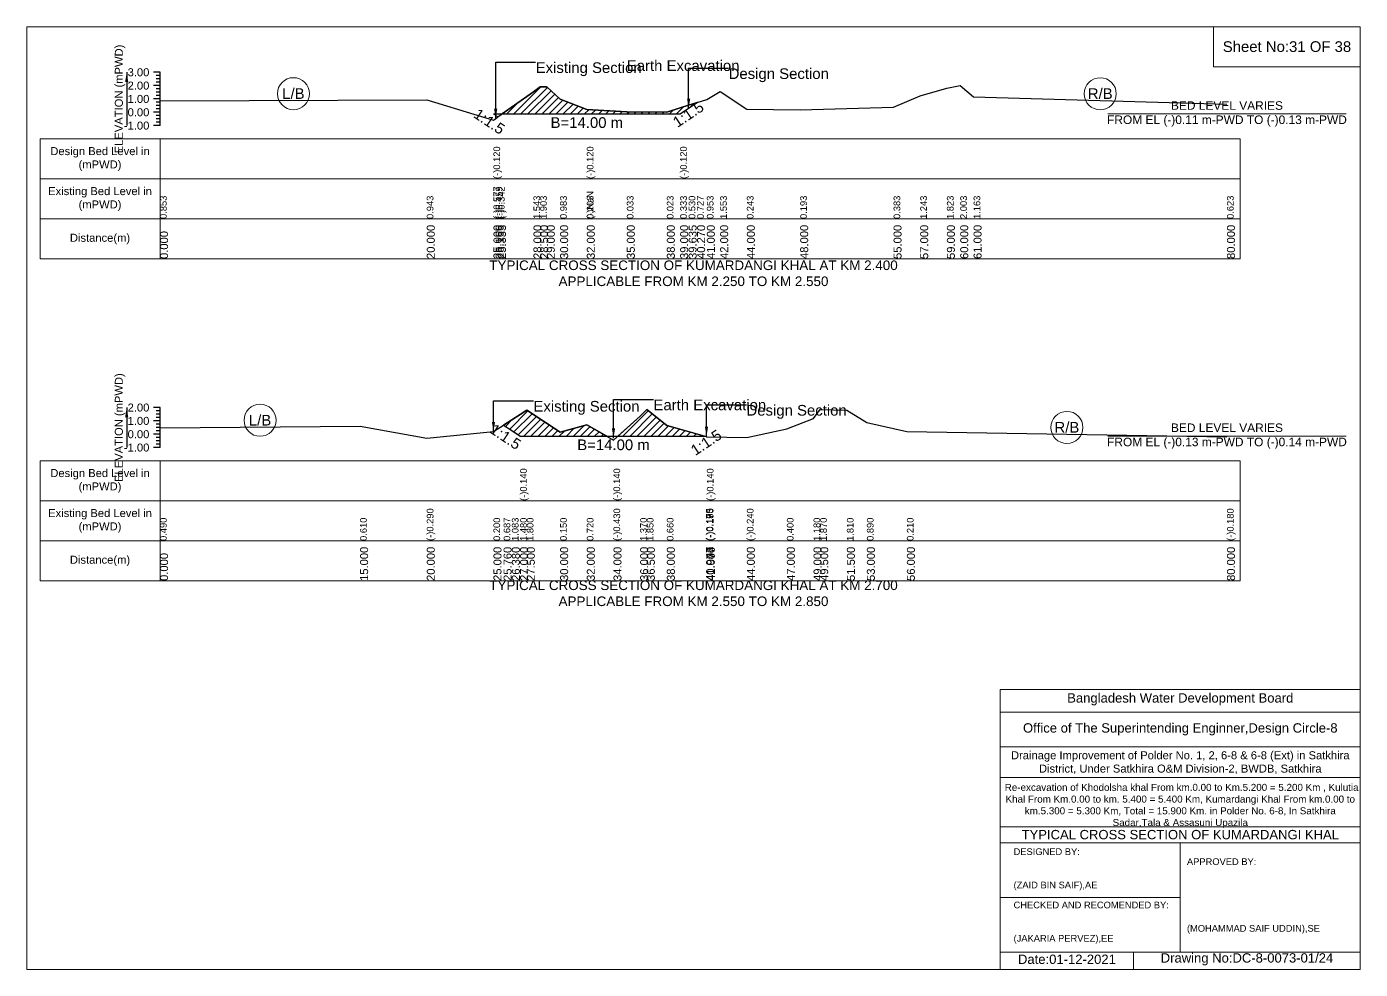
# Model space of a CAD drawing. Header units: inches. Extents: x 93000 to 476000, y -4242 to 0.
# Drawn here: x 400000 to 406000, y -4242 to 0 of the extents above; entities that cross this region are included whole.
import ezdxf

# ---------------------------------------------------------------- set-up
doc = ezdxf.new("R2010")
doc.units = ezdxf.units.IN
doc.header["$LTSCALE"] = 7
doc.header["$MEASUREMENT"] = 0
doc.linetypes.add('DASHED', pattern=[0.75, 0.5, -0.25])
for name, color, linetype, lineweight in [('Cross section Data Border', 7, 'Continuous', 9), ('Cross Section Labels', 7, 'Continuous', 9), ('Design_Bed_Level for Xsection', 7, 'DASHED', 25), ('Existing_Bed_Level for Xsection', 7, 'Continuous', 25), ('Long Section Labels', 7, 'Continuous', 9)]:
    doc.layers.add(name, color=color, linetype=linetype, lineweight=lineweight)
doc.styles.get("Standard").update_dxf_attribs({"font": 'arial.ttf'})
doc.dimstyles.get("Standard").update_dxf_attribs({"dimtxt": 0.18, "dimasz": 0.18, "dimexe": 0.18, "dimexo": 0.0625, "dimgap": 0.09, "dimtad": 0, "dimtih": 1, "dimtoh": 1, "dimdec": 4, "dimzin": 0, "dimdsep": 46, "dimtxsty": 'Standard', "dimcen": 0.09, "dimadec": 0, "dimazin": 0, "dimtfac": 1, "dimtdec": 4, "dimtofl": 0, "dimtmove": 0, "dimatfit": 3, "dimfxl": 1, "dimtolj": 1, "dimtzin": 0, "dimarcsym": 0})

msp = doc.modelspace()

# ---------------------------------------------------------------- hatches: boundary and pattern name
at = {"layer": 'Existing_Bed_Level for Xsection'}
h = msp.add_hatch(dxfattribs=at)
h.set_pattern_fill('ANSI31', color=256, scale=180, style=0)
h.paths.add_polyline_path([(402138.8, -392.6), (402280, -392.6), (402310, -392.6), (402340, -392.6), (402400, -392.6), (402520, -392.6), (402700, -392.6), (402880, -392.6), (402940, -392.6), (402978.1, -367.2), (403016.2, -341.8), (402978.1, -353.6), (402940, -365.4), (402880, -384), (402700, -383.4), (402520, -373.2), (402400, -326.4), (402340, -271.2), (402310, -271.2), (402280, -292.8)])
h = msp.add_hatch(dxfattribs=at)
h.set_pattern_fill('ANSI31', color=256, scale=180, style=0)
h.paths.add_polyline_path([(402145.6, -1793), (402182.8, -1817.8), (402220, -1842.6), (402250, -1842.6), (402400, -1842.6), (402520, -1842.6), (402609.7, -1842.6), (402520, -1791), (402400, -1825.2), (402250, -1726.2), (402220, -1745.4), (402182.8, -1769.2)])
h = msp.add_hatch(dxfattribs=at)
h.set_pattern_fill('ANSI31', color=256, scale=180, style=0)
h.paths.add_polyline_path([(402659.3, -1842.6), (402760, -1842.6), (402790, -1842.6), (402880, -1842.6), (403049.4, -1842.6), (402880, -1794.6), (402790, -1723.2), (402760, -1752)])

# ---------------------------------------------------------------- linework, layer by layer
at = {"layer": 'Cross section Data Border'}
for points in [[(400000, 0), (406000, 0), (406000, -4242), (400000, -4242)], [(405340, 0), (406000, 0), (406000, -180), (405340, -180)], [(400060, -505.4), (405460, -505.4), (405460, -1045.4), (400060, -1045.4)], [(400060, -1954.2), (405460, -1954.2), (405460, -2494.2), (400060, -2494.2)]]:
    msp.add_lwpolyline(points, close=True, dxfattribs=at)
for points in [[(400600, -505.4), (400600, -1045.4)], [(400060, -685.4), (405460, -685.4)], [(400060, -865.4), (405460, -865.4)], [(400600, -1954.2), (400600, -2494.2)], [(400060, -2134.2), (405460, -2134.2)], [(400060, -2314.2), (405460, -2314.2)], [(404380, -4242), (404380, -2982), (406000, -2982)], [(404380, -3084), (406000, -3084)], [(404380, -3240), (406000, -3240)], [(404380, -3378), (406000, -3378)], [(404380, -3600), (406000, -3600)], [(404380, -3672), (406000, -3672)], [(405190, -3672), (405190, -4164)], [(404380, -3918), (405190, -3918)], [(404380, -4164), (406000, -4164)], [(404980, -4164), (404980, -4242)]]:
    msp.add_lwpolyline(points, dxfattribs=at)
at = {"layer": 'Cross Section Labels'}
for points in [[(404864.2, -392.6), (405935.8, -392.6)], [(404864.2, -1842.6), (405935.8, -1842.6)]]:
    msp.add_lwpolyline(points, dxfattribs=at)
for centre in [(401200, -301.5), (404830, -301.8), (401050, -1771.2), (404680, -1803.3)]:
    msp.add_circle(centre, 72, dxfattribs=at)
at = {"layer": 'Design_Bed_Level for Xsection'}
for points in [[(402120, -405.9), (402110, -399.2), (402100, -392.6), (402520, -392.6), (402940, -392.6), (402978.1, -367.2), (403016.2, -341.8)], [(402145.6, -1793), (402182.8, -1817.8), (402220, -1842.6), (402640, -1842.6), (403060, -1842.6), (403058.4, -1843.7), (403056.8, -1844.7)]]:
    msp.add_lwpolyline(points, dxfattribs=at)
at = {"layer": 'Existing_Bed_Level for Xsection'}
for points in [[(400600, -205.4), (400570, -205.4)], [(400600, -220.4), (400582, -220.4)], [(400600, -235.4), (400582, -235.4)], [(400600, -445.4), (400600, -385.4), (400600, -325.4), (400600, -265.4), (400600, -205.4)], [(400600, -265.4), (400570, -265.4)], [(400600, -250.4), (400582, -250.4)], [(400600, -280.4), (400582, -280.4)], [(400600, -295.4), (400582, -295.4)], [(400600, -334.2), (401800, -328.8), (402100, -420), (402100, -420), (402110, -412.9), (402120, -405.9), (402280, -292.8), (402310, -271.2), (402340, -271.2), (402400, -326.4), (402520, -373.2), (402520, -373.2), (402700, -383.4), (402880, -384), (402940, -365.4), (402940, -365.4), (402978.1, -353.6), (403016.2, -341.8), (403060, -328.2), (403120, -292.2), (403240, -370.8), (403480, -373.8), (403900, -362.4), (404020, -310.8), (404140, -276), (404200, -265.2), (404260, -315.6), (405400, -348)], [(400600, -325.4), (400570, -325.4)], [(400600, -310.4), (400582, -310.4)], [(400600, -340.4), (400582, -340.4)], [(400600, -355.4), (400582, -355.4)], [(400600, -385.4), (400570, -385.4)], [(400600, -370.4), (400582, -370.4)], [(400600, -400.4), (400582, -400.4)], [(400600, -415.4), (400582, -415.4)], [(400600, -445.4), (400570, -445.4)], [(400600, -430.4), (400582, -430.4)], [(400600, -1714.2), (400570, -1714.2)], [(400600, -1729.2), (400582, -1729.2)], [(400600, -1894.2), (400600, -1834.2), (400600, -1774.2), (400600, -1714.2)], [(400600, -1804.8), (401500, -1797.6), (401800, -1851.6), (402100, -1822.2), (402145.6, -1793), (402182.8, -1769.2), (402220, -1745.4), (402220, -1745.4), (402250, -1726.2), (402400, -1825.2), (402520, -1791), (402640, -1860), (402640, -1860), (402760, -1752), (402790, -1723.2), (402880, -1794.6), (403056.8, -1844.7), (403058.4, -1845.2), (403060, -1845.6), (403060, -1845.6), (403240, -1848.6), (403420, -1810.2), (403540, -1763.4), (403570, -1722), (403690, -1725.6), (403780, -1780.8), (403960, -1821.6), (405400, -1845)], [(400600, -1774.2), (400570, -1774.2)], [(400600, -1744.2), (400582, -1744.2)], [(400600, -1759.2), (400582, -1759.2)], [(400600, -1789.2), (400582, -1789.2)], [(400600, -1834.2), (400570, -1834.2)], [(400600, -1804.2), (400582, -1804.2)], [(400600, -1819.2), (400582, -1819.2)], [(400600, -1849.2), (400582, -1849.2)], [(400600, -1894.2), (400570, -1894.2)], [(400600, -1864.2), (400582, -1864.2)], [(400600, -1879.2), (400582, -1879.2)]]:
    msp.add_lwpolyline(points, dxfattribs=at)
for points in [[(402138.8, -392.6), (402280, -392.6), (402310, -392.6), (402340, -392.6), (402400, -392.6), (402520, -392.6), (402520, -392.6), (402700, -392.6), (402880, -392.6), (402940, -392.6), (402940, -392.6), (402978.1, -367.2), (403016.2, -341.8), (402978.1, -353.6), (402940, -365.4), (402940, -365.4), (402880, -384), (402700, -383.4), (402520, -373.2), (402520, -373.2), (402400, -326.4), (402340, -271.2), (402310, -271.2), (402280, -292.8)], [(402145.6, -1793), (402145.6, -1793), (402182.8, -1817.8), (402220, -1842.6), (402220, -1842.6), (402250, -1842.6), (402400, -1842.6), (402520, -1842.6), (402609.7, -1842.6), (402520, -1791), (402400, -1825.2), (402250, -1726.2), (402220, -1745.4), (402220, -1745.4), (402182.8, -1769.2), (402145.6, -1793)], [(402659.3, -1842.6), (402760, -1842.6), (402790, -1842.6), (402880, -1842.6), (403049.4, -1842.6), (402880, -1794.6), (402790, -1723.2), (402760, -1752)]]:
    msp.add_lwpolyline(points, close=True, dxfattribs=at)

# ---------------------------------------------------------------- texts
at = {"layer": 'Cross section Data Border', "attachment_point": 5}
for s, insert, char_height in [('Sheet No:31 OF 38', (405670, -90), 48), ('Bangladesh Water Development Board', (405190, -3027), 42), ('Office of The Superintending Enginner,Design Circle-8', (405190, -3162), 42)]:
    msp.add_mtext(s, dxfattribs=dict(at, insert=insert, char_height=char_height))
at = {"layer": 'Cross section Data Border'}
for s, insert, char_height, width, attachment_point in [('Design Bed Level in (mPWD)', (400330, -595.4), 36, 480, 5), ('Existing Bed Level in (mPWD)', (400330, -775.4), 36, 480, 5), ('Distance(m)', (400330, -955.4), 36, 480, 5), ('Design Bed Level in (mPWD)', (400330, -2044.2), 36, 480, 5), ('Existing Bed Level in (mPWD)', (400330, -2224.2), 36, 480, 5), ('Distance(m)', (400330, -2404.2), 36, 480, 5), ('Drainage Improvement of Polder No. 1, 2, 6-8 & 6-8 (Ext) in Satkhira District, Under Satkhira O&M Division-2, BWDB, Satkhira', (405190, -3312), 36, 1680, 5), (' Re-excavation of Khodolsha khal From km.0.00 to Km.5.200 = 5.200 Km , Kulutia Khal From Km.0.00 to km. 5.400 = 5.400 Km, Kumardangi Khal From km.0.00 to km.5.300 = 5.300 Km, Total = 15.900 Km. in Polder No. 6-8, In Satkhira Sadar,Tala & Assasuni Upazila', (405190, -3507), 31.6143, 1620, 5), ('TYPICAL CROSS SECTION OF KUMARDANGI KHAL', (405190, -3636), 42, 1680, 5), ('DESIGNED BY:^J^J^J(ZAID BIN SAIF),AE', (404440, -3792), 30, 840, 4), ('APPROVED BY:^J^J^J^J^J^J(MOHAMMAD SAIF UDDIN),SE', (405220, -3912), 30, 840, 4), ('CHECKED AND RECOMENDED BY:^J^J^J(JAKARIA PERVEZ),EE', (404440, -4032), 30, 840, 4), ('Date:01-12-2021', (404680, -4197), 42, 840, 5), ('Drawing No:DC-8-0073-01/24', (405490, -4197), 42, 1320, 5)]:
    msp.add_mtext(s, dxfattribs=dict(at, insert=insert, char_height=char_height, width=width, attachment_point=attachment_point))
at = {"layer": 'Cross Section Labels'}
for s, insert, char_height, attachment_point in [('Existing Section', (402290, -160.4), 48, 1), ('Earth Excavation', (402700, -151.4), 48, 1), ('Design Section', (403158.1, -187.4), 48, 1), ('L/B', (401200, -301.5), 48, 5), ('R/B', (404830, -301.8), 48, 5), ('BED LEVEL VARIES ^JFROM EL (-)0.11 m-PWD TO (-)0.13 m-PWD', (405400, -392.6), 38.4, 5), ('B=14.00 m', (402520, -407.6), 48, 2), ('TYPICAL CROSS SECTION OF KUMARDANGI KHAL AT KM 2.400^JAPPLICABLE FROM KM 2.250 TO KM 2.550', (403000, -1110), 43.2, 5), ('Earth Excavation', (402820, -1678.2), 48, 1), ('Existing Section', (402280, -1684.2), 48, 1), ('Design Section', (403238.4, -1702.2), 48, 1), ('L/B', (401050, -1771.2), 48, 5), ('R/B', (404680, -1803.3), 48, 5), ('BED LEVEL VARIES ^JFROM EL (-)0.13 m-PWD TO (-)0.14 m-PWD', (405400, -1842.6), 38.4, 5), ('B=14.00 m', (402640, -1857.6), 48, 2), ('TYPICAL CROSS SECTION OF KUMARDANGI KHAL AT KM 2.700^JAPPLICABLE FROM KM 2.550 TO KM 2.850', (403000, -2550), 43.2, 5)]:
    msp.add_mtext(s, dxfattribs=dict(at, insert=insert, char_height=char_height, attachment_point=attachment_point))
at = {"layer": 'Cross Section Labels', "char_height": 48, "attachment_point": 2}
for insert, rotation in [((402963.1, -374.7), 33.69007), ((402095, -406.7), 326.30993), ((402167.8, -1825.3), 326.30993), ((403043.4, -1851.2), 33.69007)]:
    msp.add_mtext('1:1.5', dxfattribs=dict(at, insert=insert, rotation=rotation))
at = {"layer": 'Existing_Bed_Level for Xsection', "char_height": 36, "attachment_point": 5, "rotation": 90}
for insert in [(400420, -325.4), (400420, -1804.2)]:
    msp.add_mtext('ELEVATION (mPWD)', dxfattribs=dict(at, insert=insert))
at = {"layer": 'Existing_Bed_Level for Xsection', "char_height": 36, "attachment_point": 6}
for s, insert in [('3.00', (400552, -205.4)), ('2.00', (400552, -265.4)), ('1.00', (400552, -325.4)), ('0.00', (400552, -385.4)), ('-1.00', (400552, -445.4)), ('2.00', (400552, -1714.2)), ('1.00', (400552, -1774.2)), ('0.00', (400552, -1834.2)), ('-1.00', (400552, -1894.2))]:
    msp.add_mtext(s, dxfattribs=dict(at, insert=insert))
at = {"layer": 'Long Section Labels', "attachment_point": 1, "rotation": 90}
for s, insert, char_height in [('(-)0.120', (402100, -685.4), 30), ('(-)0.120', (402520, -685.4), 30), ('(-)0.120', (402940, -685.4), 30), ('0.853', (400600, -865.4), 30), ('0.943', (401800, -865.4), 30), ('(-)0.577', (402100, -865.4), 30), ('(-)0.577', (402100, -865.4), 30), ('(-)0.577', (402100, -865.4), 30), ('(-)0.459', (402110, -865.4), 30), ('(-)0.342', (402120, -865.4), 30), ('1.543', (402280, -865.4), 30), ('1.903', (402310, -865.4), 30), ('1.903', (402310, -865.4), 30), ('0.983', (402400, -865.4), 30), ('(-)NaN', (402520, -865.4), 30), ('0.203', (402520, -865.4), 30), ('0.203', (402520, -865.4), 30), ('0.033', (402700, -865.4), 30), ('0.023', (402880, -865.4), 30), ('0.333', (402940, -865.4), 30), ('0.333', (402940, -865.4), 30), ('0.333', (402940, -865.4), 30), ('0.530', (402978.1, -865.4), 30), ('0.727', (403016.2, -865.4), 30), ('0.953', (403060, -865.4), 30), ('1.553', (403120, -865.4), 30), ('0.243', (403240, -865.4), 30), ('0.193', (403480, -865.4), 30), ('0.383', (403900, -865.4), 30), ('1.243', (404020, -865.4), 30), ('1.823', (404140, -865.4), 30), ('2.003', (404200, -865.4), 30), ('1.163', (404260, -865.4), 30), ('0.623', (405400, -865.4), 30), ('20.000', (401800, -1045.4), 36), ('25.000', (402100, -1045.4), 36), ('25.000', (402100, -1045.4), 36), ('25.000', (402100, -1045.4), 36), ('25.166', (402110, -1045.4), 36), ('25.333', (402120, -1045.4), 36), ('28.000', (402280, -1045.4), 36), ('28.500', (402310, -1045.4), 36), ('29.000', (402340, -1045.4), 36), ('30.000', (402400, -1045.4), 36), ('32.000', (402520, -1045.4), 36), ('32.000', (402520, -1045.4), 36), ('32.000', (402520, -1045.4), 36), ('35.000', (402700, -1045.4), 36), ('38.000', (402880, -1045.4), 36), ('39.000', (402940, -1045.4), 36), ('39.000', (402940, -1045.4), 36), ('39.000', (402940, -1045.4), 36), ('39.635', (402978.1, -1045.4), 36), ('40.270', (403016.2, -1045.4), 36), ('41.000', (403060, -1045.4), 36), ('42.000', (403120, -1045.4), 36), ('44.000', (403240, -1045.4), 36), ('48.000', (403480, -1045.4), 36), ('55.000', (403900, -1045.4), 36), ('57.000', (404020, -1045.4), 36), ('59.000', (404140, -1045.4), 36), ('60.000', (404200, -1045.4), 36), ('61.000', (404260, -1045.4), 36), ('80.000', (405400, -1045.4), 36), ('0.000', (400600, -1045.4), 36), ('(-)0.140', (402220, -2134.2), 30), ('(-)0.140', (402640, -2134.2), 30), ('(-)0.140', (403060, -2134.2), 30), ('0.490', (400600, -2314.2), 30), ('0.610', (401500, -2314.2), 30), ('(-)0.290', (401800, -2314.2), 30), ('0.200', (402100, -2314.2), 30), ('0.687', (402145.6, -2314.2), 30), ('1.083', (402182.8, -2314.2), 30), ('1.480', (402220, -2314.2), 30), ('1.480', (402220, -2314.2), 30), ('1.480', (402220, -2314.2), 30), ('1.800', (402250, -2314.2), 30), ('0.150', (402400, -2314.2), 30), ('0.720', (402520, -2314.2), 30), ('(-)0.430', (402640, -2314.2), 30), ('(-)0.430', (402640, -2314.2), 30), ('(-)0.430', (402640, -2314.2), 30), ('1.370', (402760, -2314.2), 30), ('1.850', (402790, -2314.2), 30), ('0.660', (402880, -2314.2), 30), ('(-)0.175', (403056.8, -2314.2), 30), ('(-)0.183', (403058.4, -2314.2), 30), ('(-)0.190', (403060, -2314.2), 30), ('(-)0.190', (403060, -2314.2), 30), ('(-)0.190', (403060, -2314.2), 30), ('(-)0.240', (403240, -2314.2), 30), ('0.400', (403420, -2314.2), 30), ('1.180', (403540, -2314.2), 30), ('1.870', (403570, -2314.2), 30), ('1.810', (403690, -2314.2), 30), ('0.890', (403780, -2314.2), 30), ('0.210', (403960, -2314.2), 30), ('(-)0.180', (405400, -2314.2), 30), ('0.000', (400600, -2494.2), 36), ('15.000', (401500, -2494.2), 36), ('20.000', (401800, -2494.2), 36), ('25.000', (402100, -2494.2), 36), ('25.760', (402145.6, -2494.2), 36), ('26.380', (402182.8, -2494.2), 36), ('27.000', (402220, -2494.2), 36), ('27.000', (402220, -2494.2), 36), ('27.000', (402220, -2494.2), 36), ('27.500', (402250, -2494.2), 36), ('30.000', (402400, -2494.2), 36), ('32.000', (402520, -2494.2), 36), ('34.000', (402640, -2494.2), 36), ('34.000', (402640, -2494.2), 36), ('34.000', (402640, -2494.2), 36), ('36.000', (402760, -2494.2), 36), ('36.500', (402790, -2494.2), 36), ('38.000', (402880, -2494.2), 36), ('40.947', (403056.8, -2494.2), 36), ('40.974', (403058.4, -2494.2), 36), ('41.000', (403060, -2494.2), 36), ('41.000', (403060, -2494.2), 36), ('41.000', (403060, -2494.2), 36), ('44.000', (403240, -2494.2), 36), ('47.000', (403420, -2494.2), 36), ('49.000', (403540, -2494.2), 36), ('49.500', (403570, -2494.2), 36), ('51.500', (403690, -2494.2), 36), ('53.000', (403780, -2494.2), 36), ('56.000', (403960, -2494.2), 36), ('80.000', (405400, -2494.2), 36)]:
    msp.add_mtext(s, dxfattribs=dict(at, insert=insert, char_height=char_height))

# ---------------------------------------------------------------- leaders
at = {"layer": 'Cross Section Labels', "annotation_type": 0, "has_hookline": 1, "hookline_direction": 0}
for points, text_width in [([(402110, -412.9), (402110, -160.4), (402289.9, -160.4)], 467.2), ([(402978.1, -367.2), (402978.1, -187.4), (403158, -187.4)], 441.2), ([(402640, -1851.3), (402640, -1678.2), (402819.9, -1678.2)], 497), ([(402100, -1822.2), (402100, -1684.2), (402279.9, -1684.2)], 467.2), ([(403058.4, -1843.7), (403058.4, -1702.2), (403238.3, -1702.2)], 441.2)]:
    msp.add_leader(points, dimstyle='Standard', override={"dimasz": 43.2}, dxfattribs=dict(at, text_width=text_width))
at = {"layer": 'Existing_Bed_Level for Xsection'}
for points in [[(400450, -205.4), (400450, -445.4)], [(400450, -1714.2), (400450, -1894.2)]]:
    msp.add_leader(points, dimstyle='Standard', override={"dimasz": 43.2}, dxfattribs=at)

doc.saveas('drawing.dxf')
